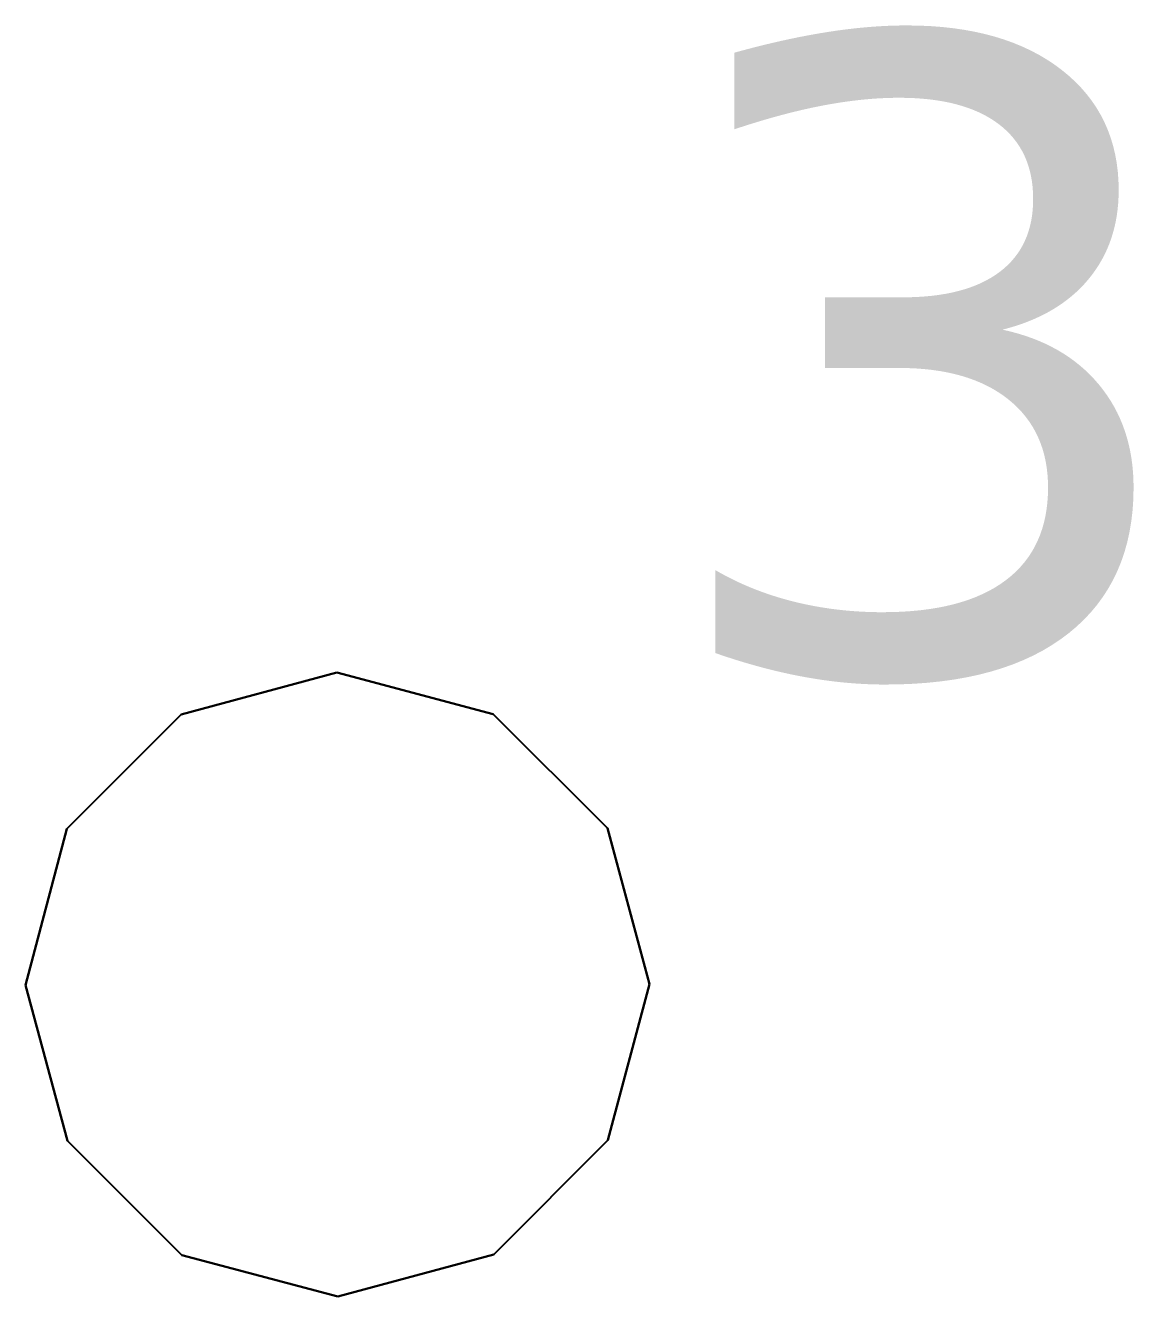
# Model space of a CAD drawing. Header units: inches. Extents: x -3 to 1235, y -1 to 963.
# Drawn here: x 32.2242 to 32.5382, y 70.5305 to 70.8906 of the extents above; entities that cross this region are included whole.
import ezdxf

# ---------------------------------------------------------------- set-up
doc = ezdxf.new("R2010")
doc.units = ezdxf.units.IN
doc.header["$MEASUREMENT"] = 0
doc.layers.add('DLX_TERR_LUM', color=7, linetype='Continuous', true_color=0x000000)
doc.layers.add('DLX_TERR_LUMKEY_IDX', color=7, linetype='Continuous', true_color=0x7f7f7f)
doc.styles.add('TableTextStyle', font='')
doc.styles.get('TableTextStyle').set_extended_font_data('VERDANA.TTF')

msp = doc.modelspace()

# ---------------------------------------------------------------- linework, layer by layer
at = {"layer": 'DLX_TERR_LUM'}
for points in [[(32.26826, 70.69535, 0), (32.31244, 70.70725, 0)], [(32.31244, 70.70725, 0), (32.26826, 70.69535, 0)], [(32.31244, 70.70725, 0), (32.26826, 70.69535, 0)], [(32.26826, 70.69535, 0), (32.31244, 70.70725, 0)], [(32.31244, 70.70725, 0), (32.31244, 70.70725, 0)], [(32.31244, 70.70725, 0), (32.35666, 70.69547, 0)], [(32.35666, 70.69547, 0), (32.31244, 70.70725, 0)], [(32.31244, 70.70725, 0), (32.31244, 70.70725, 0)], [(32.35666, 70.69547, 0), (32.31244, 70.70725, 0)], [(32.31244, 70.70725, 0), (32.35666, 70.69547, 0)], [(32.23595, 70.66295, 0), (32.26826, 70.69535, 0)], [(32.26826, 70.69535, 0), (32.23595, 70.66295, 0)], [(32.26826, 70.69535, 0), (32.23595, 70.66295, 0)], [(32.23595, 70.66295, 0), (32.26826, 70.69535, 0)], [(32.26826, 70.69535, 0), (32.26826, 70.69535, 0)], [(32.26826, 70.69535, 0), (32.26826, 70.69535, 0)], [(32.35666, 70.69547, 0), (32.35666, 70.69547, 0)], [(32.35666, 70.69547, 0), (32.38906, 70.66316, 0)], [(32.38906, 70.66316, 0), (32.35666, 70.69547, 0)], [(32.35666, 70.69547, 0), (32.35666, 70.69547, 0)], [(32.38906, 70.66316, 0), (32.35666, 70.69547, 0)], [(32.35666, 70.69547, 0), (32.38906, 70.66316, 0)], [(32.22417, 70.61874, 0), (32.23595, 70.66295, 0)], [(32.23595, 70.66295, 0), (32.22417, 70.61874, 0)], [(32.23595, 70.66295, 0), (32.22417, 70.61874, 0)], [(32.22417, 70.61874, 0), (32.23595, 70.66295, 0)], [(32.23595, 70.66295, 0), (32.23595, 70.66295, 0)], [(32.23595, 70.66295, 0), (32.23595, 70.66295, 0)], [(32.38906, 70.66316, 0), (32.38906, 70.66316, 0)], [(32.38906, 70.66316, 0), (32.40096, 70.61898, 0)], [(32.40096, 70.61898, 0), (32.38906, 70.66316, 0)], [(32.38906, 70.66316, 0), (32.38906, 70.66316, 0)], [(32.40096, 70.61898, 0), (32.38906, 70.66316, 0)], [(32.38906, 70.66316, 0), (32.40096, 70.61898, 0)], [(32.23607, 70.57455, 0), (32.22417, 70.61874, 0)], [(32.22417, 70.61874, 0), (32.22417, 70.61874, 0)], [(32.22417, 70.61874, 0), (32.23607, 70.57455, 0)], [(32.22417, 70.61874, 0), (32.22417, 70.61874, 0)], [(32.22417, 70.61874, 0), (32.23607, 70.57455, 0)], [(32.23607, 70.57455, 0), (32.22417, 70.61874, 0)], [(32.40096, 70.61898, 0), (32.38918, 70.57477, 0)], [(32.38918, 70.57477, 0), (32.40096, 70.61898, 0)], [(32.38918, 70.57477, 0), (32.40096, 70.61898, 0)], [(32.40096, 70.61898, 0), (32.38918, 70.57477, 0)], [(32.40096, 70.61898, 0), (32.40096, 70.61898, 0)], [(32.40096, 70.61898, 0), (32.40096, 70.61898, 0)], [(32.26847, 70.54224, 0), (32.23607, 70.57455, 0)], [(32.23607, 70.57455, 0), (32.23607, 70.57455, 0)], [(32.23607, 70.57455, 0), (32.26847, 70.54224, 0)], [(32.23607, 70.57455, 0), (32.23607, 70.57455, 0)], [(32.23607, 70.57455, 0), (32.26847, 70.54224, 0)], [(32.26847, 70.54224, 0), (32.23607, 70.57455, 0)], [(32.38918, 70.57477, 0), (32.35686, 70.54237, 0)], [(32.35686, 70.54237, 0), (32.38918, 70.57477, 0)], [(32.35686, 70.54237, 0), (32.38918, 70.57477, 0)], [(32.38918, 70.57477, 0), (32.35686, 70.54237, 0)], [(32.38918, 70.57477, 0), (32.38918, 70.57477, 0)], [(32.38918, 70.57477, 0), (32.38918, 70.57477, 0)], [(32.31269, 70.53046, 0), (32.26847, 70.54224, 0)], [(32.26847, 70.54224, 0), (32.26847, 70.54224, 0)], [(32.26847, 70.54224, 0), (32.31269, 70.53046, 0)], [(32.26847, 70.54224, 0), (32.26847, 70.54224, 0)], [(32.26847, 70.54224, 0), (32.31269, 70.53046, 0)], [(32.31269, 70.53046, 0), (32.26847, 70.54224, 0)], [(32.35686, 70.54237, 0), (32.31269, 70.53046, 0)], [(32.31269, 70.53046, 0), (32.35686, 70.54237, 0)], [(32.31269, 70.53046, 0), (32.35686, 70.54237, 0)], [(32.35686, 70.54237, 0), (32.31269, 70.53046, 0)], [(32.35686, 70.54237, 0), (32.35686, 70.54237, 0)], [(32.35686, 70.54237, 0), (32.35686, 70.54237, 0)], [(32.31269, 70.53046, 0), (32.31269, 70.53046, 0)], [(32.31269, 70.53046, 0), (32.31269, 70.53046, 0)]]:
    msp.add_polyline3d(points, dxfattribs=at)

# ---------------------------------------------------------------- texts
at = {"layer": 'DLX_TERR_LUMKEY_IDX', "style": 'TableTextStyle'}
msp.add_text('3', height=0.18, dxfattribs=at).set_placement((32.40084, 70.70737))

doc.saveas('drawing.dxf')
